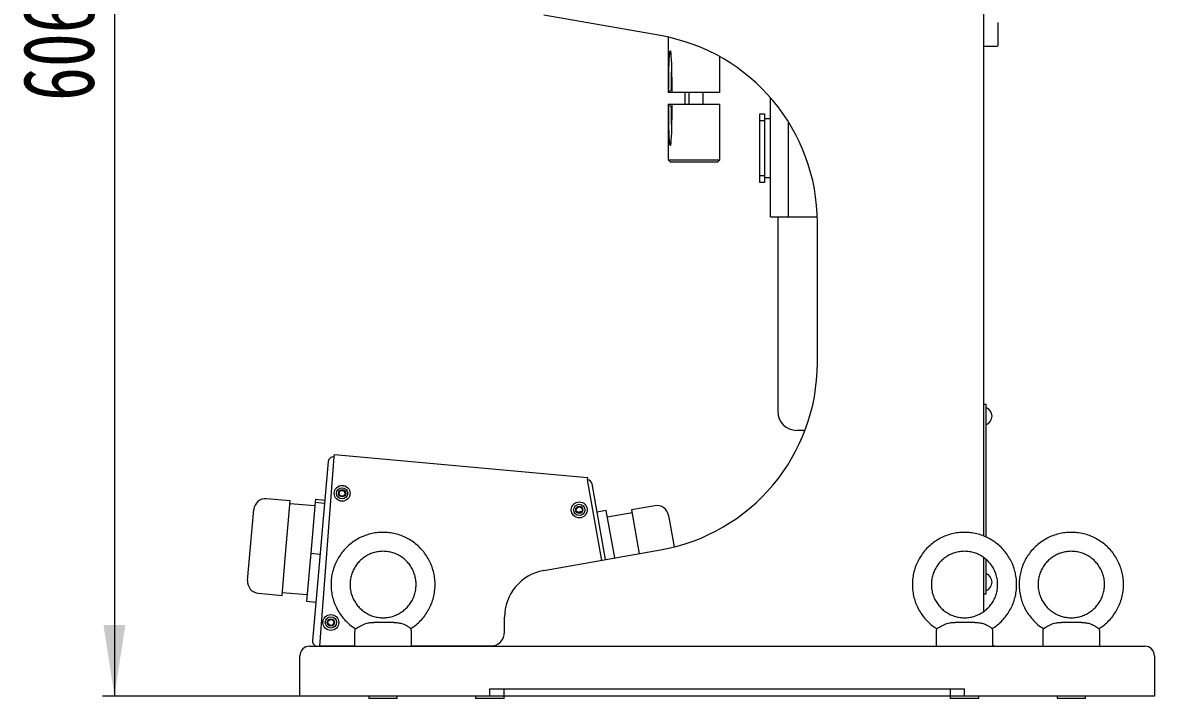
# Paper-space layout '草迹图' of a CAD drawing. Header units: millimetres. Extents: x 0 to 420, y 0 to 297.
# Drawn here: x 60.59 to 108.28, y 129.73 to 158.22 of the extents above; entities that cross this region are included whole.
import ezdxf

# ---------------------------------------------------------------- set-up
doc = ezdxf.new("R2010")
doc.units = ezdxf.units.MM
doc.layers.get('0').update_dxf_attribs({"lineweight": 18})
doc.layers.add('标注层', color=7, linetype='Continuous', lineweight=15)
doc.styles.add('SLDTEXTSTYLE6', font='', dxfattribs={"width": 0.7})
doc.styles.get('SLDTEXTSTYLE6').set_extended_font_data('宋体')
doc.dimstyles.new('SLDDIMSTYLE19', dxfattribs={"dimtxt": 3, "dimasz": 3, "dimexe": 0, "dimexo": 0.0625, "dimgap": 0.75, "dimtad": 1, "dimlfac": 10, "dimrnd": 1e-09, "dimzin": 4, "dimdsep": 46, "dimtxsty": 'SLDTEXTSTYLE6', "dimcen": 0.09, "dimdle": 6, "dimadec": 0, "dimazin": 1, "dimtfac": 1, "dimtdec": 3, "dimtofl": 0, "dimtmove": 0, "dimatfit": 3, "dimfxl": 1, "dimfrac": 2, "dimtolj": 1, "dimarcsym": 0})

# ---------------------------------------------------------------- blocks, each defined once
blk = doc.blocks.new('*X73')
at = {"layer": '标注层'}
for points in [[(64.456, 190.478), (63.994, 187.478), (64.917, 187.478)], [(64.456, 129.828), (64.917, 132.828), (63.994, 132.828)]]:
    blk.add_hatch(color=256, dxfattribs=at).paths.add_polyline_path(points, flags=0)
for p, q in [((107.775, 190.478), (63.956, 190.478)), ((64.456, 190.478), (64.456, 129.828)), ((100.275, 129.828), (63.956, 129.828))]:
    blk.add_line(p, q, dxfattribs=at)
at = {"layer": '标注层', "insert": (60.589, 154.916), "char_height": 3, "width": 17.43352, "attachment_point": 1, "rotation": 90, "style": 'SLDTEXTSTYLE6'}
blk.add_mtext('606.50', dxfattribs=at)

psp = doc.layouts.new('草迹图')

# ---------------------------------------------------------------- linework, layer by layer
at = {"color": 7, "linetype": 'Continuous', "lineweight": 0}
for p, q in [((101.07515784, 161.12803983), (101.07515784, 136.57299993)), ((87.46434326, 157.66963896), (82.54742912, 158.53662358)), ((101.67515784, 158.21803977), (101.67515784, 157.23803983)), ((87.78166839, 157.6070468), (87.78166839, 155.27803983)), ((101.07515784, 157.22803983), (101.66515784, 157.22803983)), ((89.96864729, 155.27803983), (89.96864729, 156.77979195)), ((87.78195921, 155.27803983), (87.78166839, 155.27803983)), ((87.80807059, 155.27803983), (87.78195921, 155.27803983)), ((87.80892463, 155.27803983), (87.80807059, 155.27803983)), ((87.80892463, 155.27803983), (87.91212689, 155.39785932)), ((87.94340838, 155.27803983), (87.80892463, 155.27803983)), ((87.91212689, 155.39785932), (87.94276717, 155.39785932)), ((87.96951975, 155.27803983), (87.94340838, 155.27803983)), ((88.48627989, 155.27803983), (87.96951975, 155.27803983)), ((89.48569825, 155.27803983), (88.48627989, 155.27803983)), ((88.48990305, 155.27803983), (88.48990305, 154.77803983)), ((88.66041263, 155.27803983), (88.66041263, 154.77803983)), ((89.26041263, 154.77803983), (89.26041263, 155.27803983)), ((89.96864729, 155.27803983), (89.48569825, 155.27803983)), ((92.10515784, 150.02803983), (92.10515784, 155.04846711)), ((87.78166839, 154.77803983), (87.78166839, 152.42803983)), ((87.78166839, 154.77803983), (87.78195921, 154.77803983)), ((87.78195921, 154.77803983), (87.80807059, 154.77803983)), ((87.80807059, 154.77803983), (87.80892463, 154.77803983)), ((87.91212689, 154.65822033), (87.80892463, 154.77803983)), ((87.80892463, 154.77803983), (87.94340838, 154.77803983)), ((87.94276717, 154.65822033), (87.91212689, 154.65822033)), ((87.94340838, 154.77803983), (87.96951975, 154.77803983)), ((87.96951975, 154.77803983), (88.48627989, 154.77803983)), ((88.48627989, 154.77803983), (89.48569825, 154.77803983)), ((89.48569825, 154.77803983), (89.96864729, 154.77803983)), ((89.96864729, 152.42803983), (89.96864729, 154.77803983)), ((91.65515784, 154.37803983), (91.84515784, 154.37803983)), ((91.65515784, 154.07803983), (91.65515784, 154.37803983)), ((91.84515784, 154.07803983), (91.65515784, 154.07803983)), ((91.65515784, 151.77803983), (91.65515784, 154.07803983)), ((91.84515784, 154.37803983), (91.84515784, 154.07803983)), ((91.84515784, 154.17803983), (92.10515784, 154.17803983)), ((91.84515784, 154.07803983), (91.84515784, 151.77803983)), ((92.85515784, 150.02803983), (92.85515784, 154.03754008)), ((87.78166839, 152.42803983), (87.88166839, 152.32803983)), ((87.78166839, 152.42803983), (87.78195921, 152.42803983)), ((87.78195921, 152.42803983), (87.96951975, 152.42803983)), ((87.88190105, 152.32803983), (87.88166839, 152.32803983)), ((88.06946159, 152.32803983), (87.88190105, 152.32803983)), ((87.96951975, 152.42803983), (88.48627989, 152.42803983)), ((88.4828697, 152.32803983), (88.06946159, 152.32803983)), ((89.48228806, 152.32803983), (88.4828697, 152.32803983)), ((88.48627989, 152.42803983), (89.48569825, 152.42803983)), ((89.86864729, 152.32803983), (89.48228806, 152.32803983)), ((89.48569825, 152.42803983), (89.96864729, 152.42803983)), ((89.86864729, 152.32803983), (89.96864729, 152.42803983)), ((91.65515784, 151.77803983), (91.84515784, 151.77803983)), ((91.65515784, 151.47803983), (91.65515784, 151.77803983)), ((91.84515784, 151.77803983), (91.84515784, 151.47803983)), ((92.10515784, 151.67803983), (91.84515784, 151.67803983)), ((91.84515784, 151.47803983), (91.65515784, 151.47803983)), ((92.10515784, 150.02803983), (92.85515784, 150.02803983)), ((92.40515784, 150.02803983), (92.40515784, 141.82803983)), ((92.85515784, 150.02803983), (94.07165057, 150.02803983)), ((94.07515784, 143.86490272), (94.07515784, 149.79117693)), ((101.07515784, 142.12803983), (101.17515784, 142.12803983)), ((101.17515784, 142.12803983), (101.17515784, 141.92803983)), ((101.17515784, 141.92803983), (101.17515784, 136.53227869)), ((93.55527876, 141.02803983), (93.20515784, 141.02803983)), ((101.17515784, 140.58881663), (101.17640784, 140.58881663)), ((73.11796992, 131.92957159), (73.71812189, 139.90702843)), ((73.71812189, 139.90702843), (73.69536006, 139.90908538)), ((73.71812189, 139.90702843), (73.72712206, 140.00662259)), ((73.72712206, 140.00662259), (84.38369725, 139.04360379)), ((73.46725881, 139.71824035), (72.80567848, 132.15634253)), ((84.38369725, 139.04360379), (84.37469708, 138.94400963)), ((84.37469708, 138.94400963), (84.97799037, 135.5480296)), ((84.39140521, 138.94249974), (84.37469708, 138.94400963)), ((85.1422943, 135.57700081), (84.57931447, 138.76981812)), ((71.86629782, 138.05605666), (70.87010312, 138.14321241)), ((71.68308592, 135.96193508), (71.86629782, 138.05605666)), ((72.90140778, 137.8400188), (71.85540335, 137.93153233)), ((72.91538349, 137.99976186), (72.72719959, 135.84881002)), ((72.92617467, 138.12310558), (72.91538349, 137.99976186)), ((72.91538349, 137.99976186), (73.31386137, 137.96489956)), ((72.92617467, 138.12310558), (73.32465254, 138.08824328)), ((87.22956578, 137.8484837), (86.24475803, 137.67483552)), ((70.19101897, 136.11810174), (70.3284279, 137.68869293)), ((85.18307063, 137.64925494), (84.78914753, 137.57979567)), ((85.5362174, 135.64646008), (85.18307063, 137.64925494)), ((86.26646405, 137.55173455), (85.23241591, 137.36940396)), ((86.24475803, 137.67483552), (86.57026555, 135.82879067)), ((87.80879375, 137.44290391), (88.04366669, 136.11087326)), ((70.06696067, 134.70010883), (70.19101897, 136.11810174)), ((71.51767484, 134.07127787), (71.68308592, 135.96193508)), ((82.54742912, 135.11945607), (87.46434326, 135.9864407)), ((72.72719959, 135.84881002), (72.54980686, 133.82120189)), ((72.72719959, 135.84881002), (73.12567746, 135.81394772)), ((101.07515784, 135.67504859), (101.07515784, 133.38300793)), ((101.17515784, 135.59429449), (101.17515784, 134.32803983)), ((70.52148015, 134.15843361), (71.51767484, 134.07127787)), ((71.52856931, 134.19580221), (72.57457375, 134.10428868)), ((101.17515784, 134.12803983), (101.07515784, 134.12803983)), ((101.17515784, 134.32803983), (101.17515784, 134.12803983)), ((72.54980686, 133.82120189), (72.94828474, 133.7863396)), ((80.89472548, 132.52803983), (80.89472548, 133.14984057)), ((74.57765578, 132.52803983), (74.57765578, 131.92803983)), ((76.97265991, 131.92803983), (76.97265991, 132.52803983)), ((99.07605392, 132.52803983), (99.07605392, 131.92803983)), ((101.47426176, 131.92803983), (101.47426176, 132.52803983)), ((103.57516964, 132.52803983), (103.57516964, 131.92803983)), ((105.97514605, 131.92803983), (105.97514605, 132.52803983)), ((72.67515784, 131.92803983), (75.27515784, 131.92803983)), ((74.57765578, 131.93144306), (73.11796992, 131.92957159)), ((75.27515784, 131.92803983), (105.27515784, 131.92803983)), ((80.4084636, 131.93891875), (76.97265991, 131.9345137)), ((105.27515784, 131.92803983), (107.87515784, 131.92803983)), ((72.27515784, 129.82803983), (72.27515784, 131.52803983)), ((108.27515784, 131.52803983), (108.27515784, 129.82803983)), ((75.27515784, 129.82803983), (72.27515784, 129.82803983)), ((75.17515784, 129.82803983), (75.17515784, 129.72803983)), ((75.82997423, 129.72803983), (75.17515784, 129.72803983)), ((80.27515784, 129.82803983), (75.27515784, 129.82803983)), ((76.37515784, 129.72803983), (75.82997423, 129.72803983)), ((76.37515784, 129.72803983), (76.37515784, 129.82803983)), ((79.67515784, 129.82803983), (79.67515784, 129.72803983)), ((80.31802362, 129.72803983), (79.67515784, 129.72803983)), ((80.27515784, 129.82803983), (80.27515784, 130.12803983)), ((80.27515784, 130.12803983), (100.27515784, 130.12803983)), ((80.87515784, 129.72803983), (80.31802362, 129.72803983)), ((80.87515784, 129.72803983), (80.87515784, 130.12803983)), ((99.67515784, 130.12803983), (99.67515784, 129.72803983)), ((100.30800053, 129.72803983), (99.67515784, 129.72803983)), ((100.27515784, 129.82803983), (100.27515784, 130.12803983)), ((105.27515784, 129.82803983), (100.27515784, 129.82803983)), ((100.87515784, 129.72803983), (100.30800053, 129.72803983)), ((100.87515784, 129.72803983), (100.87515784, 129.82803983)), ((104.17515784, 129.82803983), (104.17515784, 129.72803983)), ((104.77892655, 129.72803983), (104.17515784, 129.72803983)), ((105.37515784, 129.72803983), (104.77892655, 129.72803983)), ((108.27515784, 129.82803983), (105.27515784, 129.82803983)), ((105.37515784, 129.72803983), (105.37515784, 129.82803983))]:
    psp.add_line(p, q, dxfattribs=at)
for points in [[(87.80807059, 155.27803983), (87.80988073, 155.54798053), (87.81293701, 155.80808324), (87.81718159, 156.05342645), (87.82253417, 156.27936794), (87.82889348, 156.48163258), (87.83613917, 156.65639325), (87.84413415, 156.80034324), (87.85272715, 156.9107588), (87.86175557, 156.98555074), (87.87104859, 157.02330388), (87.88043037, 157.02330388), (87.88972339, 156.98555074), (87.89875181, 156.9107588), (87.90734481, 156.80034324), (87.9153398, 156.65639325), (87.92258549, 156.48163258), (87.92894479, 156.27936794), (87.93429737, 156.05342645), (87.93854196, 155.80808324), (87.94159824, 155.54798053), (87.94340838, 155.27803983)], [(87.94340838, 154.77803983), (87.94159824, 154.50809913), (87.93854196, 154.24799642), (87.93429737, 154.0026532), (87.92894479, 153.77671171), (87.92258549, 153.57444707), (87.9153398, 153.3996864), (87.90734481, 153.25573642), (87.89875181, 153.14532085), (87.88972339, 153.07052892), (87.88043037, 153.03277578), (87.87104859, 153.03277578), (87.86175557, 153.07052892), (87.85272715, 153.14532085), (87.84413415, 153.25573642), (87.83613917, 153.3996864), (87.82889348, 153.57444707), (87.82253417, 153.77671171), (87.81718159, 154.0026532), (87.81293701, 154.24799642), (87.80988073, 154.50809913), (87.80807059, 154.77803983)], [(101.47426176, 131.96267201), (101.55810365, 131.93956866), (101.67515784, 131.92803983)]]:
    psp.add_lwpolyline(points, dxfattribs=at)
for centre, radius in [((74.05171083, 138.37356172), 0.336), ((74.05171083, 138.37356172), 0.236), ((74.05171083, 138.37356172), 0.1525), ((74.05171083, 138.37356172), 0.125), ((84.04376898, 137.67514148), 0.336), ((84.04376898, 137.67514148), 0.236), ((84.04376898, 137.67514148), 0.1525), ((84.04376898, 137.67514148), 0.125), ((73.5752894, 132.92803983), 0.336), ((73.5752894, 132.92803983), 0.236), ((73.5752894, 132.92803983), 0.1525), ((73.5752894, 132.92803983), 0.125)]:
    psp.add_circle(centre, radius, dxfattribs=at)
for centre, radius, start, end in [((86.07515784, 149.79117693), 8, 0, 80), ((101.66515784, 157.23803983), 0.01, 270, 0), ((126.3974576, 155.18996705), 38.48589221, 178.326559535, 179.690499376), ((126.39745761, 154.86611261), 38.48589221, 180.309500624, 181.673440465), ((86.07515784, 143.86490272), 8, 280, 0), ((93.20515784, 141.82803983), 0.8, 180, 270), ((101.05515784, 141.62803983), 0.38, 0, 71.591519829), ((101.05515784, 141.62803983), 0.38, 288.408480171, 0), ((73.6764597, 139.69993764), 0.21, 84.836291833, 175), ((84.37250484, 138.733352), 0.21, 10, 84.836291833), ((74.05146851, 138.37079199), 0.125, 355.550369486, 174.452338076), ((70.82652525, 137.64511506), 0.5, 85, 175), ((87.31638987, 137.35607982), 0.5, 10, 100), ((84.08092039, 137.46444539), 0.125, 68.846641871, 131.153358129), ((82.89472548, 133.14984057), 2, 100, 180), ((101.05515784, 134.62803983), 0.38, 0, 71.591519829), ((70.56505802, 134.65653096), 0.5, 175, 265), ((101.05515784, 134.62803983), 0.38, 288.408480171, 0), ((74.97765588, 132.52803983), 0.40000004, 158.987482541, 179.778352623), ((76.57265932, 132.52803983), 0.40000021, 0.204749182, 21.352764049), ((99.47605534, 132.52803983), 0.40000052, 158.974796969, 179.795005256), ((101.07425976, 132.52803984), 0.40000074, 0.176699919, 21.297336802), ((103.97517288, 132.52803984), 0.4000012, 158.988456238, 179.847984391), ((105.57514355, 132.52803984), 0.40000092, 0.110210721, 20.964325804), ((73.01487936, 132.13803983), 0.21, 175, 270), ((80.29472548, 132.52803983), 0.6, 270, 0), ((72.67515784, 131.52803983), 0.4, 90, 180), ((107.87515784, 131.52803983), 0.4, 0, 90)]:
    psp.add_arc(centre, radius, start, end, dxfattribs=at)
for points, knots in [([(76.9430841, 132.66927508), (77.00114137, 132.70700419), (77.13277661, 132.7925487), (77.31585013, 132.95623609), (77.492613, 133.1518182), (77.64419934, 133.36798345), (77.76909771, 133.60059673), (77.86533257, 133.84659969), (77.93156516, 134.10238823), (77.96682594, 134.36431026), (77.97060623, 134.62859834), (77.94284563, 134.89145515), (77.88393939, 135.14910047), (77.79473171, 135.39782844), (77.67650387, 135.63406145), (77.53095568, 135.85440184), (77.36018096, 136.05568106), (77.16663701, 136.23500581), (76.95310876, 136.38979983), (76.72266811, 136.5178411), (76.47862912, 136.61729355), (76.22449985, 136.6867331), (75.96393156, 136.72516753), (75.70066608, 136.73205008), (75.43848278, 136.70728666), (75.18114403, 136.65123689), (74.93234142, 136.56470845), (74.69564262, 136.44894478), (74.47444178, 136.30560705), (74.27191012, 136.13675057), (74.09095681, 135.94479576), (73.93416604, 135.73249378), (73.8038403, 135.50288869), (73.70166768, 135.25927083), (73.62981544, 135.0051438), (73.58933041, 134.75990856), (73.58474829, 134.60001486), (73.58268567, 134.52803983)], [0, 0, 0, 0, 0.2081467977, 0.4719383707, 0.735757384, 0.9996065364, 1.2634867913, 1.5273973498, 1.791335721, 2.0552978793, 2.319278497, 2.5832712377, 2.8472670874, 3.1112585755, 3.3752387219, 3.6392011416, 3.9031404054, 4.1670523578, 4.4309343752, 4.6947855426, 4.958606734, 5.2224005856, 5.4861713571, 5.7499246874, 6.0136672574, 6.2774045104, 6.5411435415, 6.8048918414, 7.0686563211, 7.3324429053, 7.5962561958, 7.8600992247, 8.1239733055, 8.387877987, 8.6518111046, 8.9157689215, 9.1318592611, 9.1318592611, 9.1318592611, 9.1318592611]), ([(101.44540726, 132.66912622), (101.50355247, 132.70681249), (101.63544777, 132.79229918), (101.81892106, 132.95591965), (101.99612007, 133.15147261), (102.14808533, 133.36761096), (102.27330292, 133.6001953), (102.36979453, 133.84616569), (102.43622097, 134.10191687), (102.47161355, 134.36379696), (102.47546541, 134.62804003), (102.44771844, 134.89085203), (102.38877, 135.14845704), (102.29946588, 135.39715403), (102.18108848, 135.63336991), (102.03533833, 135.85371101), (101.86430957, 136.05501192), (101.67045977, 136.2343812), (101.45657437, 136.38924297), (101.22572649, 136.51737391), (100.98123256, 136.61693519), (100.72660447, 136.6864987), (100.46549903, 136.72506734), (100.20166539, 136.73208916), (99.93889145, 136.70746502), (99.68094937, 136.65154991), (99.43154153, 136.56514772), (99.19424724, 136.44949938), (98.97247215, 136.30626507), (98.76939817, 136.13750034), (98.58794377, 135.94562693), (98.43070061, 135.73339786), (98.29997704, 135.50385917), (98.19746385, 135.26030289), (98.12533361, 135.00623323), (98.08457031, 134.76065973), (98.07994478, 134.60039539), (98.07785647, 134.52803983)], [0, 0, 0, 0, 0.2082018763, 0.4722804759, 0.7363688635, 1.000468044, 1.2645784029, 1.5286996885, 1.7928310291, 2.0569709849, 2.3211176308, 2.5852686648, 2.8494208077, 3.1135713421, 3.3777177408, 3.6418577064, 3.905989302, 4.1701110632, 4.4342220843, 4.6983220737, 4.9624113743, 5.2264909463, 5.4905623146, 5.7546274807, 6.0186888067, 6.2827482188, 6.5468082216, 6.8108714716, 7.0749404331, 7.3390172362, 7.6031035547, 7.8672005123, 8.131308622, 8.3954277599, 8.659557176, 8.923695539, 9.1411013654, 9.1411013654, 9.1411013654, 9.1411013654]), ([(105.94680726, 132.66912496), (106.0049604, 132.7067621), (106.13695819, 132.79219202), (106.32061435, 132.95574614), (106.49805442, 133.15128249), (106.65022852, 133.36740635), (106.77562215, 133.59997485), (106.87225526, 133.84592742), (106.9387885, 134.10165802), (106.97425367, 134.36351491), (106.97814499, 134.62773299), (106.95040564, 134.89052004), (106.89143412, 135.14810256), (106.80207708, 135.39678227), (106.68361752, 135.63298858), (106.53775628, 135.85333003), (106.36658765, 136.05464294), (106.1725693, 136.23403685), (105.95848695, 136.38893603), (105.72741441, 136.51711644), (105.48266945, 136.61673769), (105.22776612, 136.68636945), (104.96636432, 136.72501195), (104.70221724, 136.7321104), (104.43911751, 136.7075629), (104.18084267, 136.65172192), (103.93110103, 136.56538924), (103.69347827, 136.44980442), (103.47138642, 136.30662703), (103.26801327, 136.13791277), (103.08628245, 135.94608406), (102.92878974, 135.73389499), (102.79784676, 135.50439271), (102.69514579, 135.26087022), (102.62286229, 135.00683213), (102.58194538, 134.76107273), (102.57729589, 134.60060462), (102.57519335, 134.52803983)], [0, 0, 0, 0, 0.2080885145, 0.4723256797, 0.7365629734, 1.000800409, 1.2650379918, 1.5292757189, 1.7935135789, 2.0577515529, 2.3219896155, 2.5862277361, 2.8504658713, 3.1147039849, 3.3789420437, 3.6431800172, 3.9074178801, 4.1716556133, 4.4358932051, 4.7001306519, 4.9643679585, 5.2286051377, 5.4928422094, 5.7570791998, 6.0213161399, 6.2855530547, 6.5497899769, 6.8140269414, 7.0782639803, 7.3425011218, 7.6067383881, 7.8709757943, 8.1352133473, 8.3994510458, 8.6636888802, 8.927926833, 9.1460570741, 9.1460570741, 9.1460570741, 9.1460570741]), ([(74.38268567, 134.52803983), (74.38336974, 134.56053205), (74.38552744, 134.66302104), (74.41131159, 134.83444188), (74.47194926, 135.03617246), (74.56233917, 135.22652114), (74.67993544, 135.40113011), (74.82222885, 135.55608368), (74.98598964, 135.68789353), (75.16755126, 135.79358918), (75.36283257, 135.87078112), (75.56744212, 135.91771674), (75.77677079, 135.93332206), (75.98609453, 135.91722947), (76.19068161, 135.86979027), (76.38590348, 135.79206979), (76.56734381, 135.68582317), (76.73090085, 135.55345412), (76.87288088, 135.39795918), (76.99008261, 135.22285759), (77.0798693, 135.03210927), (77.14022692, 134.83002324), (77.16980756, 134.62115884), (77.16795736, 134.41022262), (77.13472918, 134.20196468), (77.07088047, 134.00107039), (76.97785438, 133.8120561), (76.85774476, 133.63916817), (76.71324979, 133.48629224), (76.54761292, 133.35686815), (76.36455253, 133.25381386), (76.16818126, 133.17945983), (75.96291636, 133.13549518), (75.75338226, 133.12292705), (75.54430861, 133.14205439), (75.34042197, 133.19245684), (75.1463354, 133.2730015), (74.9664387, 133.38186904), (74.80480052, 133.51659601), (74.66506298, 133.67413321), (74.55040535, 133.85091255), (74.46329778, 134.04294706), (74.40609914, 134.24585997), (74.38457592, 134.40956198), (74.38307194, 134.50382957), (74.38268567, 134.52803983)], [0, 0, 0, 0, 0.0974914664, 0.3075136837, 0.5176902742, 0.7278869442, 0.938123113, 1.1484153243, 1.3587754736, 1.5692096048, 1.7797171447, 1.9902907198, 2.2009166565, 2.4115761791, 2.6222433862, 2.8328917718, 3.043500485, 3.2540526363, 3.4645368004, 3.6749478966, 3.8852874168, 4.0955630607, 4.305787893, 4.5159791446, 4.7261563668, 4.9363342325, 5.1465338766, 5.3567747689, 5.5670730685, 5.7774401558, 5.9878814647, 6.1983957671, 6.4089750521, 6.6196050938, 6.8302667133, 7.0409330894, 7.2515785233, 7.4621824642, 7.672728491, 7.8832057592, 8.0936098193, 8.303942783, 8.5142129083, 8.7244337161, 8.7970813624, 8.7970813624, 8.7970813624, 8.7970813624]), ([(98.87785647, 134.52803983), (98.8785419, 134.5605072), (98.88070579, 134.66300566), (98.90658288, 134.83447359), (98.96747649, 135.0363118), (99.05826131, 135.22675995), (99.17637811, 135.40144637), (99.31929942, 135.55644367), (99.48377084, 135.68825594), (99.6660978, 135.79391067), (99.86217033, 135.87102206), (100.06757007, 135.9178463), (100.27766506, 135.93332159), (100.48771463, 135.91709326), (100.69297636, 135.86952333), (100.88881462, 135.79168329), (101.07080669, 135.68532994), (101.23484347, 135.55286517), (101.37722261, 135.39728128), (101.4947324, 135.22209262), (101.58472425, 135.03125528), (101.64517202, 134.82907702), (101.67471698, 134.62011946), (101.67269751, 134.40909502), (101.63916326, 134.20076154), (101.57487361, 133.99981456), (101.48127991, 133.81078193), (101.36049186, 133.63792205), (101.21523032, 133.48512967), (101.04876662, 133.35584892), (100.86484983, 133.25299609), (100.66762335, 133.17889385), (100.46153247, 133.13521833), (100.25122479, 133.12296036), (100.04144621, 133.14240196), (99.83693314, 133.1931084), (99.64230455, 133.27393714), (99.46195519, 133.38306382), (99.299959, 133.5180236), (99.15996445, 133.67576856), (99.04515783, 133.85273277), (98.95801987, 134.04493085), (98.90091023, 134.24798468), (98.87967549, 134.41102226), (98.87822127, 134.50457211), (98.87785647, 134.52803983)], [0, 0, 0, 0, 0.0976336897, 0.3082264025, 0.5189743587, 0.7297299604, 0.9405001159, 1.1512907668, 1.3621060654, 1.5729479831, 1.7838161042, 1.9947076336, 2.2056176271, 2.4165394326, 2.6274639521, 2.8383819009, 3.0492859039, 3.2601698903, 3.4710296349, 3.6818631201, 3.8926706873, 4.103454977, 4.3142206708, 4.5249740677, 4.7357223687, 4.9464710109, 5.1572277797, 5.3679997727, 5.5787927727, 5.7896107252, 6.0004553652, 6.2113260311, 6.4222196951, 6.6331312162, 6.8440538006, 7.054978013, 7.2658948644, 7.4767970835, 7.6876787646, 7.898535894, 8.1093666902, 8.3201717347, 8.5309538901, 8.7417180242, 8.812294563, 8.812294563, 8.812294563, 8.812294563]), ([(103.37519335, 134.52803983), (103.37587954, 134.5604935), (103.37804685, 134.66299754), (103.40397543, 134.83449215), (103.465011, 135.03639067), (103.55601475, 135.22689429), (103.67441983, 135.40162354), (103.81768835, 135.55664456), (103.9825521, 135.68845745), (104.16530102, 135.7940888), (104.36180934, 135.87115512), (104.5676441, 135.9179176), (104.77816101, 135.93332107), (104.98861031, 135.91701792), (105.1942437, 135.86937593), (105.3904215, 135.79147002), (105.57271741, 135.68505793), (105.73701834, 135.55254061), (105.87961723, 135.39690804), (105.9972967, 135.22167174), (106.08740164, 135.0307855), (106.14789912, 134.82855624), (106.17742424, 134.61954675), (106.17531089, 134.40847277), (106.14160682, 134.20009662), (106.07707251, 133.99911972), (105.98316403, 133.81007653), (105.86200015, 133.63723225), (105.71631458, 133.4844866), (105.54939427, 133.35528587), (105.36500527, 133.25254515), (105.16730776, 133.17858254), (104.96076226, 133.13506689), (104.75002889, 133.12298008), (104.53986237, 133.1425949), (104.33500457, 133.19346885), (104.1400778, 133.27445408), (103.95947961, 133.38372341), (103.79728681, 133.51881122), (103.65715131, 133.6766703), (103.54226318, 133.85373603), (103.45510904, 134.04602409), (103.39804902, 134.24915574), (103.37697341, 134.41182708), (103.37554654, 134.5049815), (103.37519335, 134.52803983)], [0, 0, 0, 0, 0.0977120781, 0.3086208994, 0.5196853634, 0.7307502193, 0.9418152702, 1.1528805937, 1.3639462436, 1.5750122444, 1.7860785892, 1.99714524, 2.2082121316, 2.419279177, 2.6303462578, 2.8414132534, 3.0524800675, 3.2635466201, 3.4746128547, 3.6856787433, 3.896744289, 4.1078095257, 4.3188745149, 4.5299393404, 4.7410040984, 4.9520688616, 5.1631337342, 5.3741988103, 5.5852641659, 5.796329852, 6.0073958897, 6.2184622688, 6.4295289484, 6.6405958604, 6.8516629163, 7.062729993, 7.2737969739, 7.484863764, 7.6959302855, 7.9069964846, 8.1180623366, 8.3291278479, 8.5401930553, 8.7512580231, 8.8206885111, 8.8206885111, 8.8206885111, 8.8206885111]), ([(73.58268567, 134.52803983), (73.58374395, 134.47707777), (73.58662706, 134.33824029), (73.61700909, 134.11283523), (73.68165533, 133.85671995), (73.77683519, 133.61018087), (73.90064363, 133.37688669), (74.05128827, 133.15992999), (74.22717901, 132.9633929), (74.41213314, 132.79674523), (74.54622421, 132.70883618), (74.60689512, 132.66906081)], [0, 0, 0, 0, 0.153091745, 0.4170724555, 0.6811595572, 0.9452410063, 1.209309781, 1.4733596565, 1.737385431, 2.0013832341, 2.2195384247, 2.2195384247, 2.2195384247, 2.2195384247]), ([(98.07785647, 134.52803983), (98.07891807, 134.47705294), (98.08180895, 134.3382086), (98.11226142, 134.11281699), (98.17703434, 133.85675943), (98.27239315, 133.61027672), (98.39642915, 133.37703225), (98.54734974, 133.16011595), (98.72355979, 132.96359986), (98.90907554, 132.79678722), (99.04365266, 132.70872783), (99.10467426, 132.66879887)], [0, 0, 0, 0, 0.1532429055, 0.4173015659, 0.6814655371, 0.9456275059, 1.2097848538, 1.4739353457, 1.7380771314, 2.0022088529, 2.2213323094, 2.2213323094, 2.2213323094, 2.2213323094]), ([(102.57519335, 134.52803983), (102.57625678, 134.47703924), (102.57915195, 134.33819121), (102.6096432, 134.11280719), (102.6744858, 133.85678166), (102.76994303, 133.61033019), (102.89410425, 133.37711316), (103.04517674, 133.16021905), (103.22156282, 132.96371454), (103.40738128, 132.79681655), (103.54221894, 132.70867905), (103.60342647, 132.66867035)], [0, 0, 0, 0, 0.1533263157, 0.4174277193, 0.6816338715, 0.9458401208, 1.2100463089, 1.4742524062, 1.7384583884, 2.002664238, 2.222294291, 2.222294291, 2.222294291, 2.222294291]), ([(74.60823864, 132.67102094), (74.60912929, 132.67003911), (74.61142039, 132.66751344), (74.65451042, 132.68958355), (74.72831595, 132.73082657), (74.83102167, 132.78761805), (74.97367284, 132.8574864), (75.14187894, 132.91189184), (75.28793711, 132.92822923), (75.36674752, 132.9267133), (75.38889377, 132.92628732)], [0, 0, 0, 0, 0.06243253479, 0.16060035793, 0.26037123885, 0.36517127279, 0.47897348558, 0.64576642114, 0.78443436466, 0.83863045176, 0.83863045176, 0.83863045176, 0.83863045176]), ([(76.22895971, 132.92803983), (76.2055846, 132.92803983), (76.12968731, 132.92803983), (75.98536643, 132.92803983), (75.79745336, 132.92803983), (75.60699204, 132.92803983), (75.46797768, 132.92803983), (75.4003647, 132.92803983), (75.38890154, 132.92803983)], [0, 0, 0, 0, 0.07665149241, 0.24888175435, 0.4351808634, 0.63154903669, 0.80470736739, 0.84005816719, 0.84005816719, 0.84005816719, 0.84005816719]), ([(76.22891522, 132.92623099), (76.27149828, 132.92613957), (76.37166771, 132.92592452), (76.52861306, 132.89976893), (76.69137345, 132.83886504), (76.82731459, 132.76211834), (76.91156409, 132.70306262), (76.94748291, 132.67347981), (76.94377621, 132.67251695), (76.94304702, 132.67232754)], [0, 0, 0, 0, 0.10298928912, 0.24226482196, 0.38195209498, 0.52266231981, 0.64933036535, 0.75891795042, 0.78575600252, 0.78575600252, 0.78575600252, 0.78575600252]), ([(99.10616528, 132.67096987), (99.10617082, 132.67013144), (99.10618605, 132.66782685), (99.14503305, 132.68965674), (99.21516099, 132.73080567), (99.31540085, 132.7876247), (99.45667914, 132.85748137), (99.62538452, 132.9119052), (99.77300607, 132.92825822), (99.85282808, 132.92671679), (99.87563371, 132.9262764)], [0, 0, 0, 0, 0.05591396616, 0.15369021, 0.25306311724, 0.35744511682, 0.47079338668, 0.63692100587, 0.77503582014, 0.83027950214, 0.83027950214, 0.83027950214, 0.83027950214]), ([(100.71678787, 132.92803983), (100.69865883, 132.92803983), (100.62821147, 132.92803983), (100.49000443, 132.92803983), (100.30319657, 132.92803983), (100.11282436, 132.92803983), (99.96741906, 132.92803983), (99.89339109, 132.92803983), (99.87564224, 132.92803983)], [0, 0, 0, 0, 0.0589542787, 0.22908955363, 0.41475584049, 0.61069820051, 0.785893855, 0.84114563295, 0.84114563295, 0.84114563295, 0.84114563295]), ([(100.71674636, 132.92622161), (100.75915362, 132.92612846), (100.85907648, 132.92590897), (101.01572748, 132.89977561), (101.17934993, 132.83883335), (101.31775003, 132.76223425), (101.40706841, 132.70269923), (101.44753003, 132.67238158), (101.44495521, 132.67176986), (101.44421337, 132.67159362)], [0, 0, 0, 0, 0.10170202384, 0.23963721277, 0.37798017944, 0.51733625334, 0.64278528547, 0.75131823411, 0.79524333533, 0.79524333533, 0.79524333533, 0.79524333533]), ([(103.6049634, 132.67090768), (103.60406415, 132.6702353), (103.60134374, 132.66820121), (103.63486112, 132.68975515), (103.69998357, 132.73077767), (103.79676315, 132.78763322), (103.93593674, 132.85747666), (104.10495373, 132.91191237), (104.25391276, 132.92827268), (104.33448199, 132.92671857), (104.35768815, 132.92627095)], [0, 0, 0, 0, 0.04811783152, 0.14556580252, 0.2446050763, 0.34863662494, 0.46160434061, 0.62717420483, 0.764825314, 0.82051189624, 0.82051189624, 0.82051189624, 0.82051189624]), ([(105.20070953, 132.92803983), (105.18921779, 132.92803983), (105.12574373, 132.92803983), (104.99528305, 132.92803983), (104.81014686, 132.92803983), (104.62021507, 132.92803983), (104.46641956, 132.92803983), (104.38391465, 132.92803983), (104.35769774, 132.92803983)], [0, 0, 0, 0, 0.03691904468, 0.20392051065, 0.38854995852, 0.58324040429, 0.76046638349, 0.84301178928, 0.84301178928, 0.84301178928, 0.84301178928]), ([(105.20067122, 132.92618624), (105.24245816, 132.9260879), (105.34154799, 132.9258547), (105.49719327, 132.89977664), (105.66159332, 132.83880394), (105.80303577, 132.76234691), (105.89859471, 132.70234499), (105.94604417, 132.67087943), (105.94583338, 132.6707087), (105.94575338, 132.67064392)], [0, 0, 0, 0, 0.09915618577, 0.23513018795, 0.37150616999, 0.50888085474, 0.63254623048, 0.73953603858, 0.80496278558, 0.80496278558, 0.80496278558, 0.80496278558])]:
    psp.add_open_spline(points, degree=3, knots=knots, dxfattribs=at)

# ---------------------------------------------------------------- dimensions: what is measured, and where the dimension line sits
at = {"layer": '标注层'}
dim = psp.add_linear_dim(base=(64.45570686, 129.82803983), p1=(107.77515784, 190.47803983), p2=(100.27515784, 129.82803983), angle=90, dimstyle='SLDDIMSTYLE19', override={"dimsah": 1, "dimtzin": 12}, dxfattribs=at)
dim.commit()
dim.dimension.update_dxf_attribs({"geometry": '*X73', "text_midpoint": (64.45570686, 160.15303983), "dimtype": 160})

doc.saveas('drawing.dxf')
